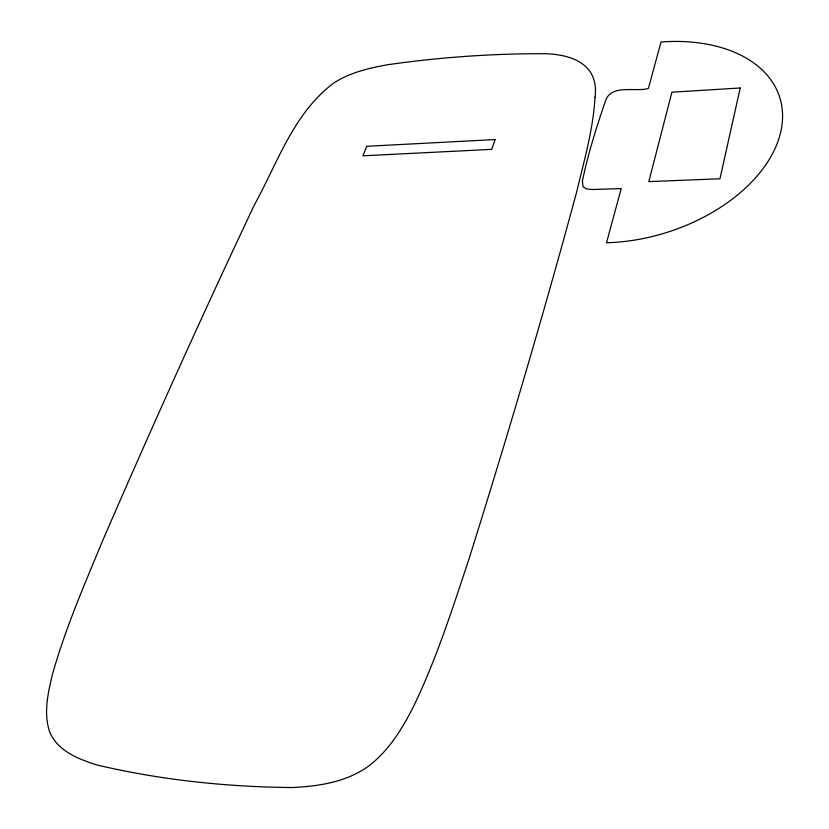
<?xml version="1.0" encoding="UTF-8"?>
<svg xmlns="http://www.w3.org/2000/svg" width="829" height="829" viewBox="0 0 829 829"><rect width="100%" height="100%" fill="white"/><g stroke="black" fill="none" stroke-linecap="round" stroke-linejoin="round"><path stroke-width="1.24" d="M582.393 181.043L583.077 186.784L586.497 188.908L592.745 189.52L621.222 188.566L606.507 242.752A148.039 94.62 -17.6 0 0 779.975 135.054A148.039 94.62 -17.6 0 0 661.024 41.978L648.423 88.382C635.802 92.444 610.672 83.47 605.294 101.48C596.372 127.562 587.989 154.039 582.393 181.043M595.035 97.262C593.17 129.656 584.051 161.044 576.538 192.442C543.296 315.403 507.079 437.557 468.965 559.098C452.23 609.388 436.095 660.143 412.842 707.893C401.713 729.479 388.563 750.794 369.019 765.768C346.812 782.11 318.719 786.317 291.86 787.55C226.358 786.928 160.577 779.985 96.786 764.939C78.278 759.022 57.077 750.877 49.46 731.261C43.481 712.743 47.989 693.106 52.351 674.754C65.346 628.361 84.682 584.103 103.065 539.679C151.78 427.277 202.058 315.538 254.441 204.804C277.622 162.753 293.974 112.298 334.17 82.765C350.107 72.527 368.843 68.175 387.236 64.776C437.256 57.636 487.825 53.812 538.353 53.719C567.378 52.963 599.564 61.626 595.035 97.262M740.214 87.988L719.966 178.763L648.796 181.634L671.925 92.195L740.214 87.988M495.089 139.562L491.732 149.365L362.895 155.811L366.781 146.287L495.089 139.562"/></g></svg>
